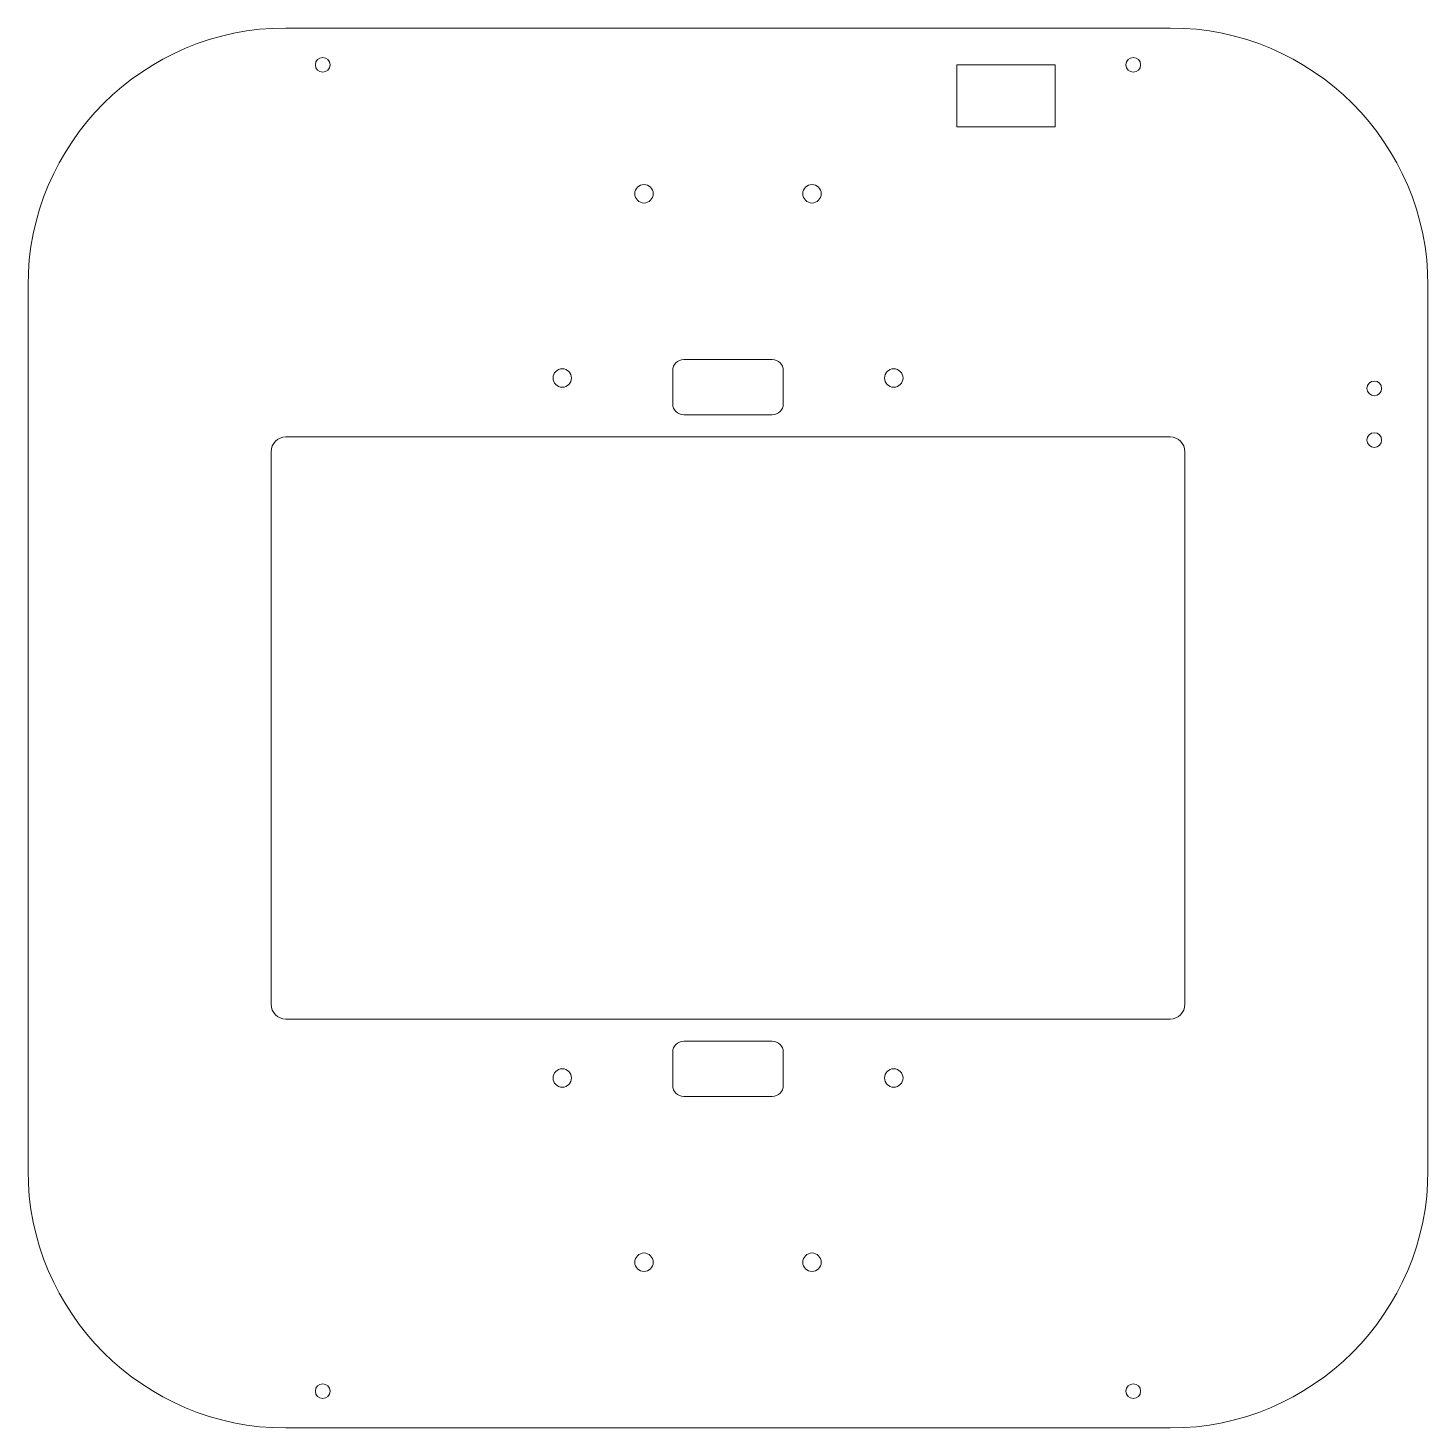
# Model space of a CAD drawing. Header units: millimetres. Extents: x -95 to 95, y -95 to 95.
import ezdxf

# ---------------------------------------------------------------- set-up
doc = ezdxf.new("R2010")
doc.units = ezdxf.units.MM

msp = doc.modelspace()

# ---------------------------------------------------------------- linework, layer by layer
at = {"color": 7, "linetype": 'Continuous', "lineweight": 15}
for p, q in [((60, 95), (-60, 95)), ((44.39, 90), (31.04, 90)), ((31.04, 81.6), (31.04, 90)), ((44.39, 81.6), (44.39, 90)), ((44.39, 81.6), (31.04, 81.6)), ((-95, 60), (-95, -60)), ((95, -60), (95, 60)), ((6, 50), (-6, 50)), ((-7.5, 48.5), (-7.5, 44)), ((7.5, 44), (7.5, 48.5)), ((-6, 42.5), (6, 42.5)), ((60, 39.5), (-60, 39.5)), ((-62, 37.5), (-62, -37.5)), ((62, -37.5), (62, 37.5)), ((-60, -39.5), (60, -39.5)), ((6, -42.5), (-6, -42.5)), ((-7.5, -44), (-7.5, -48.5)), ((7.5, -48.5), (7.5, -44)), ((-6, -50), (6, -50)), ((-60, -95), (60, -95))]:
    msp.add_line(p, q, dxfattribs=at)
for centre, radius in [((-55, 90), 1), ((55, 90), 1), ((-11.4, 72.5), 1.25), ((11.4, 72.5), 1.25), ((-22.5, 47.5), 1.25), ((22.5, 47.5), 1.25), ((87.71, 46.09), 1), ((87.71, 39.07), 1), ((-22.5, -47.5), 1.25), ((22.5, -47.5), 1.25), ((-11.4, -72.5), 1.25), ((11.4, -72.5), 1.25), ((-55, -90), 1), ((55, -90), 1)]:
    msp.add_circle(centre, radius, dxfattribs=at)
for centre, radius, start, end in [((-60, 60), 35, 90, 180), ((60, 60), 35, 0, 90), ((-6, 48.5), 1.5, 90, 180), ((6, 48.5), 1.5, 0, 90), ((-6, 44), 1.5, 180, 270), ((6, 44), 1.5, 270, 0), ((-60, 37.5), 2, 90, 180), ((60, 37.5), 2, 0, 90), ((-60, -37.5), 2, 180, 270), ((60, -37.5), 2, 270, 0), ((-6, -44), 1.5, 90, 180), ((6, -44), 1.5, 0, 90), ((-6, -48.5), 1.5, 180, 270), ((6, -48.5), 1.5, 270, 0), ((-60, -60), 35, 180, 270), ((60, -60), 35, 270, 0)]:
    msp.add_arc(centre, radius, start, end, dxfattribs=at)

doc.saveas('drawing.dxf')
